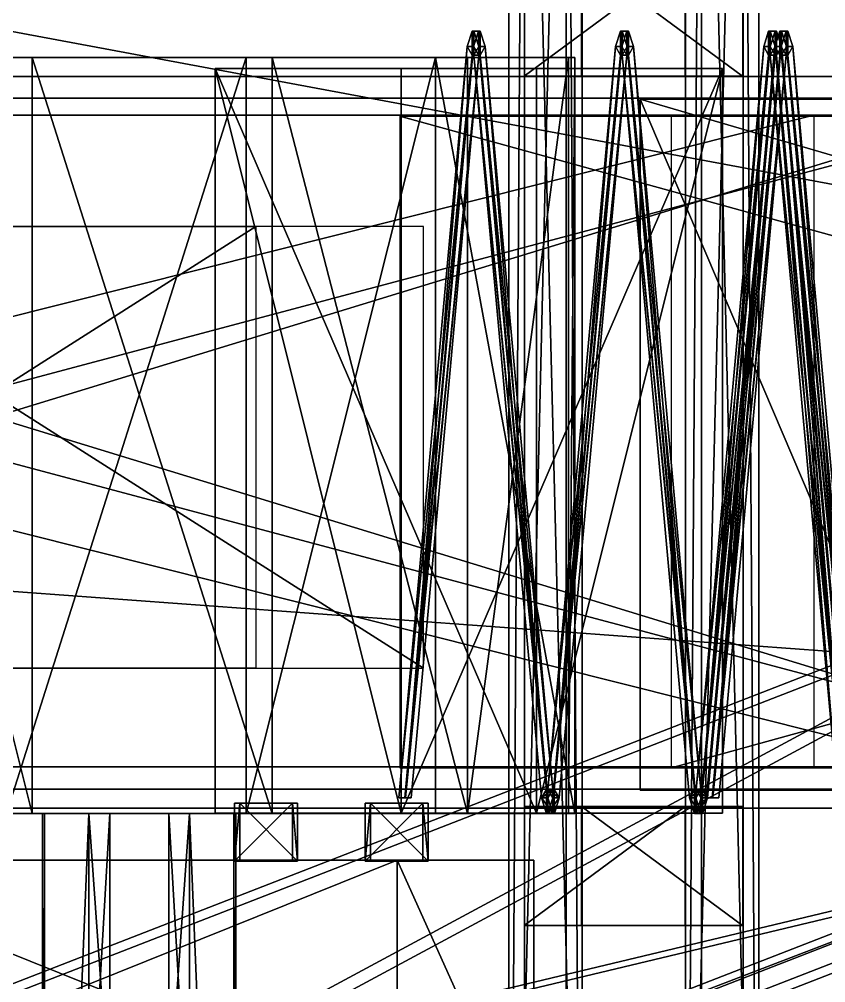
# Model space of a CAD drawing. Header units: metres. Extents: x -65 to 47, y 1 to 19.
# Drawn here: x 20.395 to 23.1, y 4.687 to 7.921 of the extents above; entities that cross this region are included whole.
import ezdxf

# ---------------------------------------------------------------- set-up
doc = ezdxf.new("R2010")
doc.units = ezdxf.units.M

msp = doc.modelspace()

# ---------------------------------------------------------------- linework, layer by layer
at = {"layer": 'AirlineSign.011'}
for points in [[(18.8598, 5.74199, 128.756), (21.1888, 7.22519, 128.176), (21.1888, 5.74199, 128.176)], [(21.1888, 7.22519, 128.176), (18.8598, 5.74199, 128.756), (18.8598, 7.22519, 128.756)], [(19.4217, 7.22519, 131.014), (21.7507, 5.74199, 130.435), (21.7507, 7.22519, 130.435)], [(21.7507, 5.74199, 130.435), (19.4217, 7.22519, 131.014), (19.4217, 5.74199, 131.014)]]:
    msp.add_3dface(points, dxfattribs=at)
at = {"layer": 'Cube.000'}
for points in [[(8.7095, 10.0548, 40.1318), (36.9991, 4.77874, 40.1318), (8.4759, 6.87335, 40.1318)], [(36.9991, 4.77874, 42.9418), (8.7095, 10.0548, 42.9418), (8.4759, 6.87335, 42.9418)], [(36.9991, 4.77874, 40.1318), (8.7095, 10.0548, 40.1318), (37.2327, 7.96017, 40.1318)], [(8.7095, 10.0548, 42.9418), (36.9991, 4.77874, 42.9418), (37.2327, 7.96017, 42.9418)], [(8.4759, 6.87335, 40.1318), (36.9991, 4.77874, 42.9418), (8.4759, 6.87335, 42.9418)], [(36.9991, 4.77874, 42.9418), (8.4759, 6.87335, 40.1318), (36.9991, 4.77874, 40.1318)]]:
    msp.add_3dface(points, dxfattribs=at)
at = {"layer": 'Cube.014'}
for points in [[(8.7095, 10.0548, -7.22813), (36.9991, 4.77874, -7.22813), (8.4759, 6.87335, -7.22813)], [(36.9991, 4.77874, -4.41813), (8.7095, 10.0548, -4.41813), (8.4759, 6.87335, -4.41813)], [(36.9991, 4.77874, -7.22813), (8.7095, 10.0548, -7.22813), (37.2327, 7.96017, -7.22813)], [(8.7095, 10.0548, -4.41813), (36.9991, 4.77874, -4.41813), (37.2327, 7.96017, -4.41813)], [(8.4759, 6.87335, -7.22813), (36.9991, 4.77874, -4.41813), (8.4759, 6.87335, -4.41813)], [(36.9991, 4.77874, -4.41813), (8.4759, 6.87335, -7.22813), (36.9991, 4.77874, -7.22813)]]:
    msp.add_3dface(points, dxfattribs=at)
at = {"layer": 'Cube.015'}
for points in [[(8.7095, 10.0548, -51.787), (36.9991, 4.77874, -51.787), (8.4759, 6.87335, -51.787)], [(36.9991, 4.77874, -48.977), (8.7095, 10.0548, -48.977), (8.4759, 6.87335, -48.977)], [(36.9991, 4.77874, -51.787), (8.7095, 10.0548, -51.787), (37.2327, 7.96017, -51.787)], [(8.7095, 10.0548, -48.977), (36.9991, 4.77874, -48.977), (37.2327, 7.96017, -48.977)], [(8.4759, 6.87335, -51.787), (36.9991, 4.77874, -48.977), (8.4759, 6.87335, -48.977)], [(36.9991, 4.77874, -48.977), (8.4759, 6.87335, -51.787), (36.9991, 4.77874, -51.787)]]:
    msp.add_3dface(points, dxfattribs=at)
at = {"layer": 'Cube.018'}
for points in [[(8.7095, 10.0548, 92.3383), (36.9991, 4.77874, 92.3383), (8.4759, 6.87335, 92.3383)], [(36.9991, 4.77874, 95.1483), (8.7095, 10.0548, 95.1483), (8.4759, 6.87335, 95.1483)], [(36.9991, 4.77874, 92.3383), (8.7095, 10.0548, 92.3383), (37.2327, 7.96017, 92.3383)], [(8.7095, 10.0548, 95.1483), (36.9991, 4.77874, 95.1483), (37.2327, 7.96017, 95.1483)], [(8.4759, 6.87335, 92.3383), (36.9991, 4.77874, 95.1483), (8.4759, 6.87335, 95.1483)], [(36.9991, 4.77874, 95.1483), (8.4759, 6.87335, 92.3383), (36.9991, 4.77874, 92.3383)]]:
    msp.add_3dface(points, dxfattribs=at)
at = {"layer": 'Rotunda1'}
for points in [[(19.3569, 7.79191, 139.836), (20.7972, 7.79191, 140.195), (19.6953, 7.79191, 139.2)], [(19.8026, 7.79191, 141.297), (20.7972, 7.79191, 140.195), (19.3569, 7.79191, 139.836)], [(19.6953, 7.79191, 139.2), (20.7972, 7.79191, 140.195), (21.1562, 7.79191, 138.754)], [(19.6953, 7.79191, 139.2), (21.1562, 7.79191, 138.754), (20.3515, 7.79191, 138.734)], [(19.8026, 7.79191, 141.297), (20.4382, 5.25494, 141.635), (20.4382, 7.79191, 141.635)], [(20.4382, 5.25494, 141.635), (19.8026, 7.79191, 141.297), (19.8026, 5.25494, 141.297)], [(20.4382, 7.79191, 141.635), (20.7972, 7.79191, 140.195), (19.8026, 7.79191, 141.297)], [(20.3515, 5.25494, 138.734), (21.1562, 7.79191, 138.754), (21.1562, 5.25494, 138.754)], [(21.1562, 7.79191, 138.754), (20.3515, 5.25494, 138.734), (20.3515, 7.79191, 138.734)], [(20.4382, 7.79191, 141.635), (21.2429, 5.25494, 141.656), (21.2429, 7.79191, 141.656)], [(21.2429, 5.25494, 141.656), (20.4382, 7.79191, 141.635), (20.4382, 5.25494, 141.635)], [(20.7972, 7.79191, 140.195), (20.4382, 7.79191, 141.635), (21.2429, 7.79191, 141.656)], [(21.1562, 7.79191, 138.754), (20.7972, 7.79191, 140.195), (21.7917, 7.79191, 139.093)], [(22.2374, 7.79191, 140.554), (20.7972, 7.79191, 140.195), (21.899, 7.79191, 141.189)], [(21.7917, 7.79191, 139.093), (20.7972, 7.79191, 140.195), (22.2581, 7.79191, 139.749)], [(20.7972, 7.79191, 140.195), (22.2374, 7.79191, 140.554), (22.2581, 7.79191, 139.749)], [(21.899, 7.79191, 141.189), (20.7972, 7.79191, 140.195), (21.2429, 7.79191, 141.656)], [(21.1562, 5.25494, 138.754), (21.7917, 7.79191, 139.093), (21.7917, 5.25494, 139.093)], [(21.7917, 7.79191, 139.093), (21.1562, 5.25494, 138.754), (21.1562, 7.79191, 138.754)], [(21.2429, 7.79191, 141.656), (21.899, 5.25494, 141.189), (21.899, 7.79191, 141.189)], [(21.899, 5.25494, 141.189), (21.2429, 7.79191, 141.656), (21.2429, 5.25494, 141.656)], [(22.2581, 5.25494, 139.749), (21.7917, 7.79191, 139.093), (22.2581, 7.79191, 139.749)], [(21.7917, 7.79191, 139.093), (22.2581, 5.25494, 139.749), (21.7917, 5.25494, 139.093)], [(21.899, 5.25494, 141.189), (22.2374, 7.79191, 140.554), (21.899, 7.79191, 141.189)], [(22.2374, 7.79191, 140.554), (21.899, 5.25494, 141.189), (22.2374, 5.25494, 140.554)], [(22.2374, 5.25494, 140.554), (22.2581, 7.79191, 139.749), (22.2374, 7.79191, 140.554)], [(22.2581, 7.79191, 139.749), (22.2374, 5.25494, 140.554), (22.2581, 5.25494, 139.749)], [(20.4382, 5.25494, 141.635), (19.8026, 5.25494, 141.297), (19.3363, 5.25494, 140.64)], [(20.4382, 5.25494, 141.635), (19.3363, 5.25494, 140.64), (20.7972, 5.25494, 140.195)], [(19.3363, 5.25494, 140.64), (19.6953, 5.25494, 139.2), (20.7972, 5.25494, 140.195)], [(20.3515, 5.25494, 138.734), (20.7972, 5.25494, 140.195), (19.6953, 5.25494, 139.2)], [(20.3515, 5.25494, 138.734), (21.1562, 5.25494, 138.754), (21.7917, 5.25494, 139.093)], [(20.3515, 5.25494, 138.734), (21.7917, 5.25494, 139.093), (20.7972, 5.25494, 140.195)], [(21.2429, 5.25494, 141.656), (20.4382, 5.25494, 141.635), (20.7972, 5.25494, 140.195)], [(20.4794, 1.4556, 140.026), (20.4726, 5.25494, 140.294), (20.4794, 5.25494, 140.026)], [(20.4726, 5.25494, 140.294), (20.4794, 1.4556, 140.026), (20.4726, 1.4556, 140.294)], [(20.4726, 1.4556, 140.294), (20.628, 5.25494, 140.512), (20.4726, 5.25494, 140.294)], [(20.628, 5.25494, 140.512), (20.4726, 1.4556, 140.294), (20.628, 1.4556, 140.512)], [(20.4794, 1.4556, 140.026), (20.6981, 5.25494, 139.87), (20.6981, 1.4556, 139.87)], [(20.6981, 5.25494, 139.87), (20.4794, 1.4556, 140.026), (20.4794, 5.25494, 140.026)], [(20.628, 5.25494, 140.512), (20.8962, 1.4556, 140.519), (20.8962, 5.25494, 140.519)], [(20.8962, 1.4556, 140.519), (20.628, 5.25494, 140.512), (20.628, 1.4556, 140.512)], [(20.6981, 1.4556, 139.87), (20.9664, 5.25494, 139.877), (20.9664, 1.4556, 139.877)], [(20.9664, 5.25494, 139.877), (20.6981, 1.4556, 139.87), (20.6981, 5.25494, 139.87)], [(21.899, 5.25494, 141.189), (20.7972, 5.25494, 140.195), (22.2374, 5.25494, 140.554)], [(21.899, 5.25494, 141.189), (21.2429, 5.25494, 141.656), (20.7972, 5.25494, 140.195)], [(21.7917, 5.25494, 139.093), (22.2581, 5.25494, 139.749), (20.7972, 5.25494, 140.195)], [(22.2581, 5.25494, 139.749), (22.2374, 5.25494, 140.554), (20.7972, 5.25494, 140.195)], [(20.8962, 5.25494, 140.519), (21.115, 1.4556, 140.364), (21.115, 5.25494, 140.364)], [(21.115, 1.4556, 140.364), (20.8962, 5.25494, 140.519), (20.8962, 1.4556, 140.519)], [(21.1218, 1.4556, 140.096), (20.9664, 5.25494, 139.877), (21.1218, 5.25494, 140.096)], [(20.9664, 5.25494, 139.877), (21.1218, 1.4556, 140.096), (20.9664, 1.4556, 139.877)], [(21.115, 1.4556, 140.364), (21.1218, 5.25494, 140.096), (21.115, 5.25494, 140.364)], [(21.1218, 5.25494, 140.096), (21.115, 1.4556, 140.364), (21.1218, 1.4556, 140.096)]]:
    msp.add_3dface(points, dxfattribs=at)
at = {"layer": 'Rotunda2.011'}
for points in [[(17.6089, 2.60877, 131.741), (24.2964, 6.20877, 130.077), (24.2964, 5.20877, 130.077)], [(24.2964, 6.20877, 130.077), (17.6089, 2.60877, 131.741), (17.6089, 3.60877, 131.741)], [(17.6089, 3.60877, 131.741), (24.2964, 5.20877, 130.077), (24.2964, 6.20877, 130.077)], [(17.6963, 3.60877, 132.456), (24.3838, 5.20877, 130.792), (24.3838, 6.20877, 130.792)], [(17.6963, 2.60877, 132.456), (24.3838, 6.20877, 130.792), (24.3838, 5.20877, 130.792)], [(24.3838, 6.20877, 130.792), (17.6963, 2.60877, 132.456), (17.6963, 3.60877, 132.456)], [(17.6089, 2.70877, 131.741), (24.3838, 5.30877, 130.792), (17.6963, 2.70877, 132.456)], [(24.3838, 5.30877, 130.792), (17.6089, 2.70877, 131.741), (24.2964, 5.30877, 130.077)], [(24.3838, 5.30877, 130.792), (17.6089, 2.70877, 131.741), (17.6963, 2.70877, 132.456)], [(17.6089, 2.70877, 131.741), (24.3838, 5.30877, 130.792), (24.2964, 5.30877, 130.077)], [(24.2964, 5.20877, 130.077), (17.6089, 3.60877, 131.741), (17.6089, 2.60877, 131.741)], [(24.3838, 5.20877, 130.792), (17.6963, 3.60877, 132.456), (17.6963, 2.60877, 132.456)]]:
    msp.add_3dface(points, dxfattribs=at)
at = {"layer": 'Scissors.012'}
for points in [[(21.9145, 7.88092, 142.059), (21.9192, 7.82893, 142.01), (21.8979, 7.82893, 142.05)], [(21.8979, 7.82893, 142.05), (21.9146, 7.8, 142.059), (21.9145, 7.88092, 142.059)], [(21.9413, 7.88092, 142.022), (21.9145, 7.88092, 142.059), (21.9199, 7.88092, 142.062)], [(21.9145, 7.88092, 142.059), (21.9413, 7.88092, 142.022), (21.9359, 7.88092, 142.019)], [(21.9192, 7.82893, 142.01), (21.9145, 7.88092, 142.059), (21.9359, 7.88092, 142.019)], [(21.9146, 7.8, 142.059), (21.9199, 7.88092, 142.062), (21.9145, 7.88092, 142.059)], [(21.9199, 7.88092, 142.062), (21.9146, 7.8, 142.059), (21.9198, 7.8, 142.062)], [(21.9192, 7.82893, 142.01), (21.9359, 7.88092, 142.019), (21.936, 7.8, 142.019)], [(21.9366, 7.82893, 142.071), (21.9199, 7.88092, 142.062), (21.9198, 7.8, 142.062)], [(21.9366, 7.82893, 142.071), (21.9413, 7.88092, 142.022), (21.9199, 7.88092, 142.062)], [(21.9413, 7.88092, 142.022), (21.936, 7.8, 142.019), (21.9359, 7.88092, 142.019)], [(21.936, 7.8, 142.019), (21.9413, 7.88092, 142.022), (21.9412, 7.8, 142.022)], [(21.9413, 7.88092, 142.022), (21.9366, 7.82893, 142.071), (21.958, 7.82893, 142.031)], [(21.958, 7.82893, 142.031), (21.9412, 7.8, 142.022), (21.9413, 7.88092, 142.022)], [(22.3949, 7.82893, 142.315), (22.4117, 7.8, 142.324), (22.4116, 7.88092, 142.324)], [(22.4116, 7.88092, 142.324), (22.4163, 7.82893, 142.275), (22.3949, 7.82893, 142.315)], [(22.4117, 7.8, 142.324), (22.417, 7.88092, 142.327), (22.4116, 7.88092, 142.324)], [(22.4163, 7.82893, 142.275), (22.4116, 7.88092, 142.324), (22.433, 7.88092, 142.284)], [(22.4384, 7.88092, 142.286), (22.4116, 7.88092, 142.324), (22.417, 7.88092, 142.327)], [(22.4116, 7.88092, 142.324), (22.4384, 7.88092, 142.286), (22.433, 7.88092, 142.284)], [(22.417, 7.88092, 142.327), (22.4117, 7.8, 142.324), (22.4169, 7.8, 142.327)], [(22.4163, 7.82893, 142.275), (22.433, 7.88092, 142.284), (22.4331, 7.8, 142.284)], [(22.4337, 7.82893, 142.335), (22.417, 7.88092, 142.327), (22.4169, 7.8, 142.327)], [(22.4337, 7.82893, 142.335), (22.4384, 7.88092, 142.286), (22.417, 7.88092, 142.327)], [(22.4384, 7.88092, 142.286), (22.4331, 7.8, 142.284), (22.433, 7.88092, 142.284)], [(22.4331, 7.8, 142.284), (22.4384, 7.88092, 142.286), (22.4383, 7.8, 142.286)], [(22.4384, 7.88092, 142.286), (22.4337, 7.82893, 142.335), (22.4551, 7.82893, 142.295)], [(22.4551, 7.82893, 142.295), (22.4383, 7.8, 142.286), (22.4384, 7.88092, 142.286)], [(22.9087, 7.88092, 142.588), (22.9135, 7.82893, 142.539), (22.8921, 7.82893, 142.58)], [(22.8921, 7.82893, 142.58), (22.9088, 7.8, 142.588), (22.9087, 7.88092, 142.588)], [(22.9355, 7.88092, 142.551), (22.9087, 7.88092, 142.588), (22.9141, 7.88092, 142.591)], [(22.9087, 7.88092, 142.588), (22.9355, 7.88092, 142.551), (22.9301, 7.88092, 142.548)], [(22.9135, 7.82893, 142.539), (22.9087, 7.88092, 142.588), (22.9301, 7.88092, 142.548)], [(22.9088, 7.8, 142.588), (22.9141, 7.88092, 142.591), (22.9087, 7.88092, 142.588)], [(22.9141, 7.88092, 142.591), (22.9088, 7.8, 142.588), (22.9141, 7.8, 142.591)], [(22.9135, 7.82893, 142.539), (22.9301, 7.88092, 142.548), (22.9302, 7.8, 142.548)], [(22.9308, 7.82893, 142.6), (22.9355, 7.88092, 142.551), (22.9141, 7.88092, 142.591)], [(22.9308, 7.82893, 142.6), (22.9141, 7.88092, 142.591), (22.9141, 7.8, 142.591)], [(22.9296, 7.82893, 140.112), (22.9464, 7.8, 140.121), (22.9463, 7.88092, 140.121)], [(22.9463, 7.88092, 140.121), (22.951, 7.82893, 140.072), (22.9296, 7.82893, 140.112)], [(22.9355, 7.88092, 142.551), (22.9302, 7.8, 142.548), (22.9301, 7.88092, 142.548)], [(22.9302, 7.8, 142.548), (22.9355, 7.88092, 142.551), (22.9354, 7.8, 142.551)], [(22.9355, 7.88092, 142.551), (22.9308, 7.82893, 142.6), (22.9522, 7.82893, 142.56)], [(22.9522, 7.82893, 142.56), (22.9354, 7.8, 142.551), (22.9355, 7.88092, 142.551)], [(22.9464, 7.8, 140.121), (22.9517, 7.88092, 140.124), (22.9463, 7.88092, 140.121)], [(22.951, 7.82893, 140.072), (22.9463, 7.88092, 140.121), (22.9677, 7.88092, 140.081)], [(22.9731, 7.88092, 140.084), (22.9463, 7.88092, 140.121), (22.9517, 7.88092, 140.124)], [(22.9463, 7.88092, 140.121), (22.9731, 7.88092, 140.084), (22.9677, 7.88092, 140.081)], [(22.9517, 7.88092, 140.124), (22.9464, 7.8, 140.121), (22.9516, 7.8, 140.124)], [(22.951, 7.82893, 140.072), (22.9677, 7.88092, 140.081), (22.9678, 7.8, 140.081)], [(22.9684, 7.82893, 140.133), (22.9517, 7.88092, 140.124), (22.9516, 7.8, 140.124)], [(22.9684, 7.82893, 140.133), (22.9731, 7.88092, 140.084), (22.9517, 7.88092, 140.124)], [(22.9731, 7.88092, 140.084), (22.9678, 7.8, 140.081), (22.9677, 7.88092, 140.081)], [(22.9678, 7.8, 140.081), (22.9731, 7.88092, 140.084), (22.973, 7.8, 140.084)], [(22.9731, 7.88092, 140.084), (22.9684, 7.82893, 140.133), (22.9898, 7.82893, 140.093)], [(22.9898, 7.82893, 140.093), (22.973, 7.8, 140.084), (22.9731, 7.88092, 140.084)], [(21.8979, 7.82893, 142.05), (21.6901, 5.30688, 141.888), (21.6687, 5.30688, 141.928)], [(21.9146, 7.8, 142.059), (21.8979, 7.82893, 142.05), (21.6687, 5.30688, 141.928)], [(21.6901, 5.30688, 141.888), (21.8979, 7.82893, 142.05), (21.9192, 7.82893, 142.01)], [(21.936, 7.8, 142.019), (21.6901, 5.30688, 141.888), (21.9192, 7.82893, 142.01)], [(21.9198, 7.8, 142.062), (22.1631, 5.33582, 142.191), (21.9366, 7.82893, 142.071)], [(22.1631, 5.33582, 142.191), (21.958, 7.82893, 142.031), (21.9366, 7.82893, 142.071)], [(21.9412, 7.8, 142.022), (21.958, 7.82893, 142.031), (22.1845, 5.33582, 142.151)], [(21.958, 7.82893, 142.031), (22.1631, 5.33582, 142.191), (22.1845, 5.33582, 142.151)], [(22.4117, 7.8, 142.324), (22.3949, 7.82893, 142.315), (22.1684, 5.33582, 142.194)], [(22.3949, 7.82893, 142.315), (22.1898, 5.33582, 142.154), (22.1684, 5.33582, 142.194)], [(22.4331, 7.8, 142.284), (22.1898, 5.33582, 142.154), (22.4163, 7.82893, 142.275)], [(22.1898, 5.33582, 142.154), (22.3949, 7.82893, 142.315), (22.4163, 7.82893, 142.275)], [(22.4169, 7.8, 142.327), (22.6602, 5.33582, 142.456), (22.4337, 7.82893, 142.335)], [(22.6602, 5.33582, 142.456), (22.4551, 7.82893, 142.295), (22.4337, 7.82893, 142.335)], [(22.4383, 7.8, 142.286), (22.4551, 7.82893, 142.295), (22.6816, 5.33582, 142.416)], [(22.4551, 7.82893, 142.295), (22.6602, 5.33582, 142.456), (22.6816, 5.33582, 142.416)], [(22.8921, 7.82893, 142.58), (22.6869, 5.33582, 142.419), (22.6655, 5.33582, 142.459)], [(22.9088, 7.8, 142.588), (22.8921, 7.82893, 142.58), (22.6655, 5.33582, 142.459)], [(22.6869, 5.33582, 142.419), (22.8921, 7.82893, 142.58), (22.9135, 7.82893, 142.539)], [(22.9302, 7.8, 142.548), (22.6869, 5.33582, 142.419), (22.9135, 7.82893, 142.539)], [(22.9464, 7.8, 140.121), (22.9296, 7.82893, 140.112), (22.7005, 5.30688, 139.99)], [(22.9296, 7.82893, 140.112), (22.7218, 5.30688, 139.95), (22.7005, 5.30688, 139.99)], [(22.9678, 7.8, 140.081), (22.7218, 5.30688, 139.95), (22.951, 7.82893, 140.072)], [(22.7218, 5.30688, 139.95), (22.9296, 7.82893, 140.112), (22.951, 7.82893, 140.072)], [(23.1406, 5.30688, 142.712), (22.9308, 7.82893, 142.6), (22.9141, 7.8, 142.591)], [(23.16, 5.30688, 142.722), (22.9522, 7.82893, 142.56), (22.9308, 7.82893, 142.6)], [(22.9308, 7.82893, 142.6), (23.1406, 5.30688, 142.712), (23.16, 5.30688, 142.722)], [(22.9522, 7.82893, 142.56), (23.162, 5.30688, 142.672), (22.9354, 7.8, 142.551)], [(22.9516, 7.8, 140.124), (23.1949, 5.33582, 140.254), (22.9684, 7.82893, 140.133)], [(22.9522, 7.82893, 142.56), (23.16, 5.30688, 142.722), (23.1814, 5.30688, 142.682)], [(23.162, 5.30688, 142.672), (22.9522, 7.82893, 142.56), (23.1814, 5.30688, 142.682)], [(23.1949, 5.33582, 140.254), (22.9898, 7.82893, 140.093), (22.9684, 7.82893, 140.133)], [(22.973, 7.8, 140.084), (22.9898, 7.82893, 140.093), (23.2163, 5.33582, 140.213)], [(22.9898, 7.82893, 140.093), (23.1949, 5.33582, 140.254), (23.2163, 5.33582, 140.213)], [(21.688, 5.30688, 141.938), (21.9146, 7.8, 142.059), (21.6687, 5.30688, 141.928)], [(21.688, 5.30688, 141.938), (21.936, 7.8, 142.019), (21.9146, 7.8, 142.059)], [(21.936, 7.8, 142.019), (21.688, 5.30688, 141.938), (21.7094, 5.30688, 141.898)], [(21.936, 7.8, 142.019), (21.7094, 5.30688, 141.898), (21.6901, 5.30688, 141.888)], [(21.9146, 7.8, 142.059), (21.9412, 7.8, 142.022), (21.9198, 7.8, 142.062)], [(21.9412, 7.8, 142.022), (21.9146, 7.8, 142.059), (21.936, 7.8, 142.019)], [(21.9198, 7.8, 142.062), (22.1464, 5.30688, 142.182), (22.1631, 5.33582, 142.191)], [(22.1678, 5.30688, 142.142), (21.9198, 7.8, 142.062), (21.9412, 7.8, 142.022)], [(21.9198, 7.8, 142.062), (22.1678, 5.30688, 142.142), (22.1464, 5.30688, 142.182)], [(22.1678, 5.30688, 142.142), (21.9412, 7.8, 142.022), (22.1845, 5.33582, 142.151)], [(22.1851, 5.30688, 142.203), (22.4117, 7.8, 142.324), (22.1684, 5.33582, 142.194)], [(22.1851, 5.30688, 142.203), (22.4331, 7.8, 142.284), (22.4117, 7.8, 142.324)], [(22.4331, 7.8, 142.284), (22.1851, 5.30688, 142.203), (22.2065, 5.30688, 142.163)], [(22.4331, 7.8, 142.284), (22.2065, 5.30688, 142.163), (22.1898, 5.33582, 142.154)], [(22.4117, 7.8, 142.324), (22.4383, 7.8, 142.286), (22.4169, 7.8, 142.327)], [(22.4383, 7.8, 142.286), (22.4117, 7.8, 142.324), (22.4331, 7.8, 142.284)], [(22.6649, 5.30688, 142.407), (22.4169, 7.8, 142.327), (22.4383, 7.8, 142.286)], [(22.4169, 7.8, 142.327), (22.6649, 5.30688, 142.407), (22.6435, 5.30688, 142.447)], [(22.4169, 7.8, 142.327), (22.6435, 5.30688, 142.447), (22.6602, 5.33582, 142.456)], [(22.6649, 5.30688, 142.407), (22.4383, 7.8, 142.286), (22.6816, 5.33582, 142.416)], [(22.6822, 5.30688, 142.468), (22.9088, 7.8, 142.588), (22.6655, 5.33582, 142.459)], [(22.6822, 5.30688, 142.468), (22.9302, 7.8, 142.548), (22.9088, 7.8, 142.588)], [(22.9302, 7.8, 142.548), (22.6822, 5.30688, 142.468), (22.7036, 5.30688, 142.428)], [(22.9302, 7.8, 142.548), (22.7036, 5.30688, 142.428), (22.6869, 5.33582, 142.419)], [(22.7198, 5.30688, 140.001), (22.9464, 7.8, 140.121), (22.7005, 5.30688, 139.99)], [(22.7198, 5.30688, 140.001), (22.9678, 7.8, 140.081), (22.9464, 7.8, 140.121)], [(22.9678, 7.8, 140.081), (22.7198, 5.30688, 140.001), (22.7412, 5.30688, 139.96)], [(22.9678, 7.8, 140.081), (22.7412, 5.30688, 139.96), (22.7218, 5.30688, 139.95)], [(22.9088, 7.8, 142.588), (22.9354, 7.8, 142.551), (22.9141, 7.8, 142.591)], [(22.9354, 7.8, 142.551), (22.9088, 7.8, 142.588), (22.9302, 7.8, 142.548)], [(23.162, 5.30688, 142.672), (22.9141, 7.8, 142.591), (22.9354, 7.8, 142.551)], [(22.9141, 7.8, 142.591), (23.162, 5.30688, 142.672), (23.1406, 5.30688, 142.712)], [(22.9464, 7.8, 140.121), (22.973, 7.8, 140.084), (22.9516, 7.8, 140.124)], [(22.973, 7.8, 140.084), (22.9464, 7.8, 140.121), (22.9678, 7.8, 140.081)], [(23.1996, 5.30688, 140.205), (22.9516, 7.8, 140.124), (22.973, 7.8, 140.084)], [(22.9516, 7.8, 140.124), (23.1996, 5.30688, 140.205), (23.1782, 5.30688, 140.245)], [(22.9516, 7.8, 140.124), (23.1782, 5.30688, 140.245), (23.1949, 5.33582, 140.254)], [(23.1996, 5.30688, 140.205), (22.973, 7.8, 140.084), (23.2163, 5.33582, 140.213)], [(22.1464, 5.30688, 142.182), (22.1845, 5.33582, 142.151), (22.1631, 5.33582, 142.191)], [(22.1845, 5.33582, 142.151), (22.1464, 5.30688, 142.182), (22.1678, 5.30688, 142.142)], [(22.1464, 5.30688, 142.182), (22.1631, 5.2549, 142.191), (22.1631, 5.33582, 142.191)], [(22.1631, 5.33582, 142.191), (22.1685, 5.2549, 142.194), (22.1684, 5.33582, 142.194)], [(22.1685, 5.2549, 142.194), (22.1631, 5.33582, 142.191), (22.1631, 5.2549, 142.191)], [(22.1898, 5.33582, 142.154), (22.1631, 5.33582, 142.191), (22.1684, 5.33582, 142.194)], [(22.1631, 5.33582, 142.191), (22.1898, 5.33582, 142.154), (22.1845, 5.33582, 142.151)], [(22.1678, 5.30688, 142.142), (22.1845, 5.33582, 142.151), (22.1845, 5.2549, 142.151)], [(22.1851, 5.30688, 142.203), (22.1684, 5.33582, 142.194), (22.1685, 5.2549, 142.194)], [(22.2065, 5.30688, 142.163), (22.1684, 5.33582, 142.194), (22.1898, 5.33582, 142.154)], [(22.1684, 5.33582, 142.194), (22.2065, 5.30688, 142.163), (22.1851, 5.30688, 142.203)], [(22.1899, 5.2549, 142.154), (22.1845, 5.33582, 142.151), (22.1898, 5.33582, 142.154)], [(22.1845, 5.33582, 142.151), (22.1899, 5.2549, 142.154), (22.1845, 5.2549, 142.151)], [(22.2065, 5.30688, 142.163), (22.1899, 5.2549, 142.154), (22.1898, 5.33582, 142.154)], [(22.6435, 5.30688, 142.447), (22.6602, 5.2549, 142.456), (22.6602, 5.33582, 142.456)], [(22.6435, 5.30688, 142.447), (22.6816, 5.33582, 142.416), (22.6602, 5.33582, 142.456)], [(22.6816, 5.33582, 142.416), (22.6435, 5.30688, 142.447), (22.6649, 5.30688, 142.407)], [(22.6869, 5.33582, 142.419), (22.6602, 5.33582, 142.456), (22.6655, 5.33582, 142.459)], [(22.6602, 5.33582, 142.456), (22.6869, 5.33582, 142.419), (22.6816, 5.33582, 142.416)], [(22.6602, 5.33582, 142.456), (22.6656, 5.2549, 142.459), (22.6655, 5.33582, 142.459)], [(22.6656, 5.2549, 142.459), (22.6602, 5.33582, 142.456), (22.6602, 5.2549, 142.456)], [(22.6649, 5.30688, 142.407), (22.6816, 5.33582, 142.416), (22.6815, 5.2549, 142.416)], [(22.6822, 5.30688, 142.468), (22.6655, 5.33582, 142.459), (22.6656, 5.2549, 142.459)], [(22.7036, 5.30688, 142.428), (22.6655, 5.33582, 142.459), (22.6869, 5.33582, 142.419)], [(22.6655, 5.33582, 142.459), (22.7036, 5.30688, 142.428), (22.6822, 5.30688, 142.468)], [(22.6816, 5.33582, 142.416), (22.687, 5.2549, 142.419), (22.6815, 5.2549, 142.416)], [(22.687, 5.2549, 142.419), (22.6816, 5.33582, 142.416), (22.6869, 5.33582, 142.419)], [(22.7036, 5.30688, 142.428), (22.687, 5.2549, 142.419), (22.6869, 5.33582, 142.419)], [(21.6687, 5.30688, 141.928), (21.7094, 5.30688, 141.898), (21.688, 5.30688, 141.938)], [(21.7094, 5.30688, 141.898), (21.6687, 5.30688, 141.928), (21.6901, 5.30688, 141.888)], [(22.1845, 5.2549, 142.151), (22.1464, 5.30688, 142.182), (22.1678, 5.30688, 142.142)], [(22.1464, 5.30688, 142.182), (22.1845, 5.2549, 142.151), (22.1631, 5.2549, 142.191)], [(22.1685, 5.2549, 142.194), (22.2065, 5.30688, 142.163), (22.1851, 5.30688, 142.203)], [(22.2065, 5.30688, 142.163), (22.1685, 5.2549, 142.194), (22.1899, 5.2549, 142.154)], [(22.6815, 5.2549, 142.416), (22.6435, 5.30688, 142.447), (22.6649, 5.30688, 142.407)], [(22.6435, 5.30688, 142.447), (22.6815, 5.2549, 142.416), (22.6602, 5.2549, 142.456)], [(22.6656, 5.2549, 142.459), (22.7036, 5.30688, 142.428), (22.6822, 5.30688, 142.468)], [(22.7036, 5.30688, 142.428), (22.6656, 5.2549, 142.459), (22.687, 5.2549, 142.419)], [(22.7005, 5.30688, 139.99), (22.7412, 5.30688, 139.96), (22.7198, 5.30688, 140.001)], [(22.7412, 5.30688, 139.96), (22.7005, 5.30688, 139.99), (22.7218, 5.30688, 139.95)], [(22.1631, 5.2549, 142.191), (22.1899, 5.2549, 142.154), (22.1685, 5.2549, 142.194)], [(22.1899, 5.2549, 142.154), (22.1631, 5.2549, 142.191), (22.1845, 5.2549, 142.151)], [(22.6602, 5.2549, 142.456), (22.687, 5.2549, 142.419), (22.6656, 5.2549, 142.459)], [(22.687, 5.2549, 142.419), (22.6602, 5.2549, 142.456), (22.6815, 5.2549, 142.416)]]:
    msp.add_3dface(points, dxfattribs=at)
at = {"layer": 'Support.011'}
for points in [[(22.0367, 2.25877, 127.785), (22.2299, 10.3313, 127.737), (22.2299, 2.25877, 127.737)], [(22.2299, 10.3313, 127.737), (22.0367, 2.25877, 127.785), (22.0367, 10.3313, 127.785)], [(22.0367, 2.25877, 127.785), (22.0901, 10.3313, 127.999), (22.0367, 10.3313, 127.785)], [(22.0901, 10.3313, 127.999), (22.0367, 2.25877, 127.785), (22.0901, 2.25877, 127.999)], [(22.0901, 10.3313, 127.999), (22.2834, 2.65877, 127.951), (22.2834, 10.3313, 127.951)], [(22.2834, 2.65877, 127.951), (22.0901, 10.3313, 127.999), (22.0901, 2.65877, 127.999)], [(22.2834, 2.25877, 127.951), (22.2299, 10.3313, 127.737), (22.2834, 10.3313, 127.951)], [(22.2299, 10.3313, 127.737), (22.2834, 2.25877, 127.951), (22.2299, 2.25877, 127.737)], [(22.6297, 2.65877, 130.168), (22.823, 10.3313, 130.12), (22.823, 2.65877, 130.12)], [(22.823, 10.3313, 130.12), (22.6297, 2.65877, 130.168), (22.6297, 10.3313, 130.168)], [(22.6297, 2.25877, 130.168), (22.6831, 10.3313, 130.383), (22.6297, 10.3313, 130.168)], [(22.6831, 10.3313, 130.383), (22.6297, 2.25877, 130.168), (22.6831, 2.25877, 130.383)], [(22.6831, 10.3313, 130.383), (22.8764, 2.25877, 130.335), (22.8764, 10.3313, 130.335)], [(22.8764, 2.25877, 130.335), (22.6831, 10.3313, 130.383), (22.6831, 2.25877, 130.383)], [(22.8764, 2.25877, 130.335), (22.823, 10.3313, 130.12), (22.8764, 10.3313, 130.335)], [(22.823, 10.3313, 130.12), (22.8764, 2.25877, 130.335), (22.823, 2.25877, 130.12)]]:
    msp.add_3dface(points, dxfattribs=at)
at = {"layer": 'SupportGirder.011'}
for points in [[(22.0887, 7.72905, 127.998), (22.629, 8.12904, 130.17), (22.0887, 8.12904, 127.998)], [(22.629, 8.12904, 130.17), (22.0887, 7.72905, 127.998), (22.629, 7.72905, 130.17)], [(22.8216, 7.72905, 130.122), (22.2813, 8.12904, 127.95), (22.8216, 8.12904, 130.122)], [(22.2813, 8.12904, 127.95), (22.8216, 7.72905, 130.122), (22.2813, 7.72905, 127.95)], [(22.0887, 7.72905, 127.998), (22.8216, 7.72905, 130.122), (22.629, 7.72905, 130.17)], [(22.8216, 7.72905, 130.122), (22.0887, 7.72905, 127.998), (22.2813, 7.72905, 127.95)], [(22.0887, 4.87867, 127.998), (22.629, 5.27867, 130.17), (22.0887, 5.27867, 127.998)], [(22.629, 5.27867, 130.17), (22.0887, 4.87867, 127.998), (22.629, 4.87867, 130.17)], [(22.8216, 5.27867, 130.122), (22.0887, 5.27867, 127.998), (22.629, 5.27867, 130.17)], [(22.0887, 5.27867, 127.998), (22.8216, 5.27867, 130.122), (22.2813, 5.27867, 127.95)], [(22.8216, 4.87867, 130.122), (22.2813, 5.27867, 127.95), (22.8216, 5.27867, 130.122)], [(22.2813, 5.27867, 127.95), (22.8216, 4.87867, 130.122), (22.2813, 4.87867, 127.95)], [(22.0887, 4.87867, 127.998), (22.8216, 4.87867, 130.122), (22.629, 4.87867, 130.17)], [(22.8216, 4.87867, 130.122), (22.0887, 4.87867, 127.998), (22.2813, 4.87867, 127.95)]]:
    msp.add_3dface(points, dxfattribs=at)
at = {"layer": 'Tunnel1.012'}
for points in [[(22.7537, 7.7556, 139.938), (21.0524, 7.7556, 141.629), (21.6764, 7.7556, 141.961)], [(21.0524, 7.7556, 141.629), (22.7537, 7.7556, 139.938), (22.1297, 7.7556, 139.606)], [(22.1297, 5.2556, 139.606), (21.0524, 7.7556, 141.629), (22.1297, 7.7556, 139.606)], [(21.0524, 7.7556, 141.629), (22.1297, 5.2556, 139.606), (21.0524, 5.2556, 141.629)], [(21.0524, 7.7556, 141.629), (21.6764, 5.2556, 141.961), (21.6764, 7.7556, 141.961)], [(21.6764, 5.2556, 141.961), (21.0524, 7.7556, 141.629), (21.0524, 5.2556, 141.629)], [(21.6764, 5.2556, 141.961), (22.7537, 7.7556, 139.938), (21.6764, 7.7556, 141.961)], [(22.7537, 7.7556, 139.938), (21.6764, 5.2556, 141.961), (22.7537, 5.2556, 139.938)], [(22.1297, 5.2556, 139.606), (22.7537, 7.7556, 139.938), (22.7537, 5.2556, 139.938)], [(22.7537, 7.7556, 139.938), (22.1297, 5.2556, 139.606), (22.1297, 7.7556, 139.606)], [(21.0524, 5.2556, 141.629), (22.7537, 5.2556, 139.938), (21.6764, 5.2556, 141.961)], [(22.7537, 5.2556, 139.938), (21.0524, 5.2556, 141.629), (22.1297, 5.2556, 139.606)]]:
    msp.add_3dface(points, dxfattribs=at)
at = {"layer": 'Tunnel2.011'}
for points in [[(14.3575, 5.41113, 130.075), (23.0599, 7.59882, 127.91), (23.0599, 5.41113, 127.91)], [(23.0599, 7.59882, 127.91), (14.3575, 5.41113, 130.075), (14.3575, 7.59882, 130.075)], [(23.5283, 7.59882, 129.793), (14.3575, 7.59882, 130.075), (14.8259, 7.59882, 131.958)], [(14.3575, 7.59882, 130.075), (23.5283, 7.59882, 129.793), (23.0599, 7.59882, 127.91)], [(14.8259, 7.59882, 131.958), (23.5283, 5.41113, 129.793), (23.5283, 7.59882, 129.793)], [(23.5283, 5.41113, 129.793), (14.8259, 7.59882, 131.958), (14.8259, 5.41113, 131.958)], [(14.3575, 5.41113, 130.075), (23.5283, 5.41113, 129.793), (14.8259, 5.41113, 131.958)], [(23.5283, 5.41113, 129.793), (14.3575, 5.41113, 130.075), (23.0599, 5.41113, 127.91)]]:
    msp.add_3dface(points, dxfattribs=at)
at = {"layer": 'Tunnel2.012'}
for points in [[(21.6716, 7.59565, 141.759), (29.5871, 5.40796, 145.974), (29.5871, 7.59565, 145.974)], [(29.5871, 5.40796, 145.974), (21.6716, 7.59565, 141.759), (21.6716, 5.40796, 141.759)], [(30.4988, 7.59565, 144.262), (21.6716, 7.59565, 141.759), (29.5871, 7.59565, 145.974)], [(21.6716, 7.59565, 141.759), (30.4988, 7.59565, 144.262), (22.5833, 7.59565, 140.047)], [(22.5833, 5.40796, 140.047), (30.4988, 7.59565, 144.262), (30.4988, 5.40796, 144.262)], [(30.4988, 7.59565, 144.262), (22.5833, 5.40796, 140.047), (22.5833, 7.59565, 140.047)], [(21.6716, 5.40796, 141.759), (30.4988, 5.40796, 144.262), (29.5871, 5.40796, 145.974)], [(30.4988, 5.40796, 144.262), (21.6716, 5.40796, 141.759), (22.5833, 5.40796, 140.047)]]:
    msp.add_3dface(points, dxfattribs=at)
at = {"layer": 'Tunnel3.011'}
for points in [[(15.2665, 5.33625, 129.766), (23.9689, 7.65555, 127.601), (23.9689, 5.33625, 127.601)], [(23.9689, 7.65555, 127.601), (15.2665, 5.33625, 129.766), (15.2665, 7.65555, 129.766)], [(24.4764, 7.65555, 129.64), (15.2665, 7.65555, 129.766), (15.7739, 7.65555, 131.805)], [(15.2665, 7.65555, 129.766), (24.4764, 7.65555, 129.64), (23.9689, 7.65555, 127.601)], [(15.7739, 7.65555, 131.805), (24.4764, 5.33625, 129.64), (24.4764, 7.65555, 129.64)], [(24.4764, 5.33625, 129.64), (15.7739, 7.65555, 131.805), (15.7739, 5.33625, 131.805)], [(15.2665, 5.33625, 129.766), (24.4764, 5.33625, 129.64), (15.7739, 5.33625, 131.805)], [(24.4764, 5.33625, 129.64), (15.2665, 5.33625, 129.766), (23.9689, 5.33625, 127.601)]]:
    msp.add_3dface(points, dxfattribs=at)
at = {"layer": 'Tunnel3.012'}
for points in [[(23.4659, 5.33308, 140.425), (22.4781, 7.65238, 142.28), (23.4659, 7.65238, 140.425)], [(22.4781, 7.65238, 142.28), (23.4659, 5.33308, 140.425), (22.4781, 5.33308, 142.28)], [(22.4781, 7.65238, 142.28), (30.3936, 5.33308, 146.495), (30.3936, 7.65238, 146.495)], [(30.3936, 5.33308, 146.495), (22.4781, 7.65238, 142.28), (22.4781, 5.33308, 142.28)], [(31.3815, 7.65238, 144.64), (22.4781, 7.65238, 142.28), (30.3936, 7.65238, 146.495)], [(22.4781, 7.65238, 142.28), (31.3815, 7.65238, 144.64), (23.4659, 7.65238, 140.425)], [(22.4781, 5.33308, 142.28), (31.3815, 5.33308, 144.64), (30.3936, 5.33308, 146.495)], [(31.3815, 5.33308, 144.64), (22.4781, 5.33308, 142.28), (23.4659, 5.33308, 140.425)]]:
    msp.add_3dface(points, dxfattribs=at)
at = {"layer": 'Tunnel4.011'}
for points in [[(24.5948, 7.72891, 129.708), (16.0233, 7.72891, 129.48), (16.5764, 7.72891, 131.703)], [(16.0233, 7.72891, 129.48), (24.5948, 7.72891, 129.708), (24.0417, 7.72891, 127.485)], [(16.0233, 5.27241, 129.48), (24.0417, 7.72891, 127.485), (24.0417, 5.27241, 127.485)], [(24.0417, 7.72891, 127.485), (16.0233, 5.27241, 129.48), (16.0233, 7.72891, 129.48)], [(16.5764, 7.72891, 131.703), (24.5948, 5.27241, 129.708), (24.5948, 7.72891, 129.708)], [(24.5948, 5.27241, 129.708), (16.5764, 7.72891, 131.703), (16.5764, 5.27241, 131.703)], [(16.0233, 5.27241, 129.48), (24.5948, 5.27241, 129.708), (16.5764, 5.27241, 131.703)], [(24.5948, 5.27241, 129.708), (16.0233, 5.27241, 129.48), (24.0417, 5.27241, 127.485)], [(21.1172, 5.0952, 128.422), (21.3111, 5.28956, 128.373), (21.3111, 5.0952, 128.373)], [(21.3111, 5.28956, 128.373), (21.1172, 5.0952, 128.422), (21.1172, 5.28956, 128.422)], [(21.1172, 5.0952, 128.422), (21.1347, 5.28956, 128.492), (21.1172, 5.28956, 128.422)], [(21.1347, 5.28956, 128.492), (21.1172, 5.0952, 128.422), (21.1347, 5.0952, 128.492)], [(21.1347, 5.28956, 128.492), (21.3285, 5.0952, 128.444), (21.3285, 5.28956, 128.444)], [(21.3285, 5.0952, 128.444), (21.1347, 5.28956, 128.492), (21.1347, 5.0952, 128.492)], [(21.3285, 5.0952, 128.444), (21.3111, 5.28956, 128.373), (21.3285, 5.28956, 128.444)], [(21.3111, 5.28956, 128.373), (21.3285, 5.0952, 128.444), (21.3111, 5.0952, 128.373)], [(21.5551, 5.0952, 130.182), (21.5726, 5.28956, 130.252), (21.5551, 5.28956, 130.182)], [(21.5726, 5.28956, 130.252), (21.5551, 5.0952, 130.182), (21.5726, 5.0952, 130.252)], [(21.5551, 5.0952, 130.182), (21.749, 5.28956, 130.133), (21.749, 5.0952, 130.133)], [(21.749, 5.28956, 130.133), (21.5551, 5.0952, 130.182), (21.5551, 5.28956, 130.182)], [(21.5726, 5.28956, 130.252), (21.7664, 5.0952, 130.204), (21.7664, 5.28956, 130.204)], [(21.7664, 5.0952, 130.204), (21.5726, 5.28956, 130.252), (21.5726, 5.0952, 130.252)], [(21.7664, 5.0952, 130.204), (21.749, 5.28956, 130.133), (21.7664, 5.28956, 130.204)], [(21.749, 5.28956, 130.133), (21.7664, 5.0952, 130.204), (21.749, 5.0952, 130.133)], [(19.1301, 4.07933, 128.908), (21.6629, 5.09824, 128.278), (21.6629, 4.07933, 128.278)], [(21.6629, 5.09824, 128.278), (19.1301, 4.07933, 128.908), (19.1301, 5.09824, 128.908)], [(22.1213, 5.09824, 130.121), (19.1301, 5.09824, 128.908), (19.5885, 5.09824, 130.751)], [(19.1301, 5.09824, 128.908), (22.1213, 5.09824, 130.121), (21.6629, 5.09824, 128.278)], [(19.5885, 5.09824, 130.751), (22.1213, 4.07933, 130.121), (22.1213, 5.09824, 130.121)], [(22.1213, 4.07933, 130.121), (19.5885, 5.09824, 130.751), (19.5885, 4.07933, 130.751)], [(22.1213, 4.07933, 130.121), (21.6629, 5.09824, 128.278), (22.1213, 5.09824, 130.121)], [(21.6629, 5.09824, 128.278), (22.1213, 4.07933, 130.121), (21.6629, 4.07933, 128.278)]]:
    msp.add_3dface(points, dxfattribs=at)

doc.saveas('drawing.dxf')
